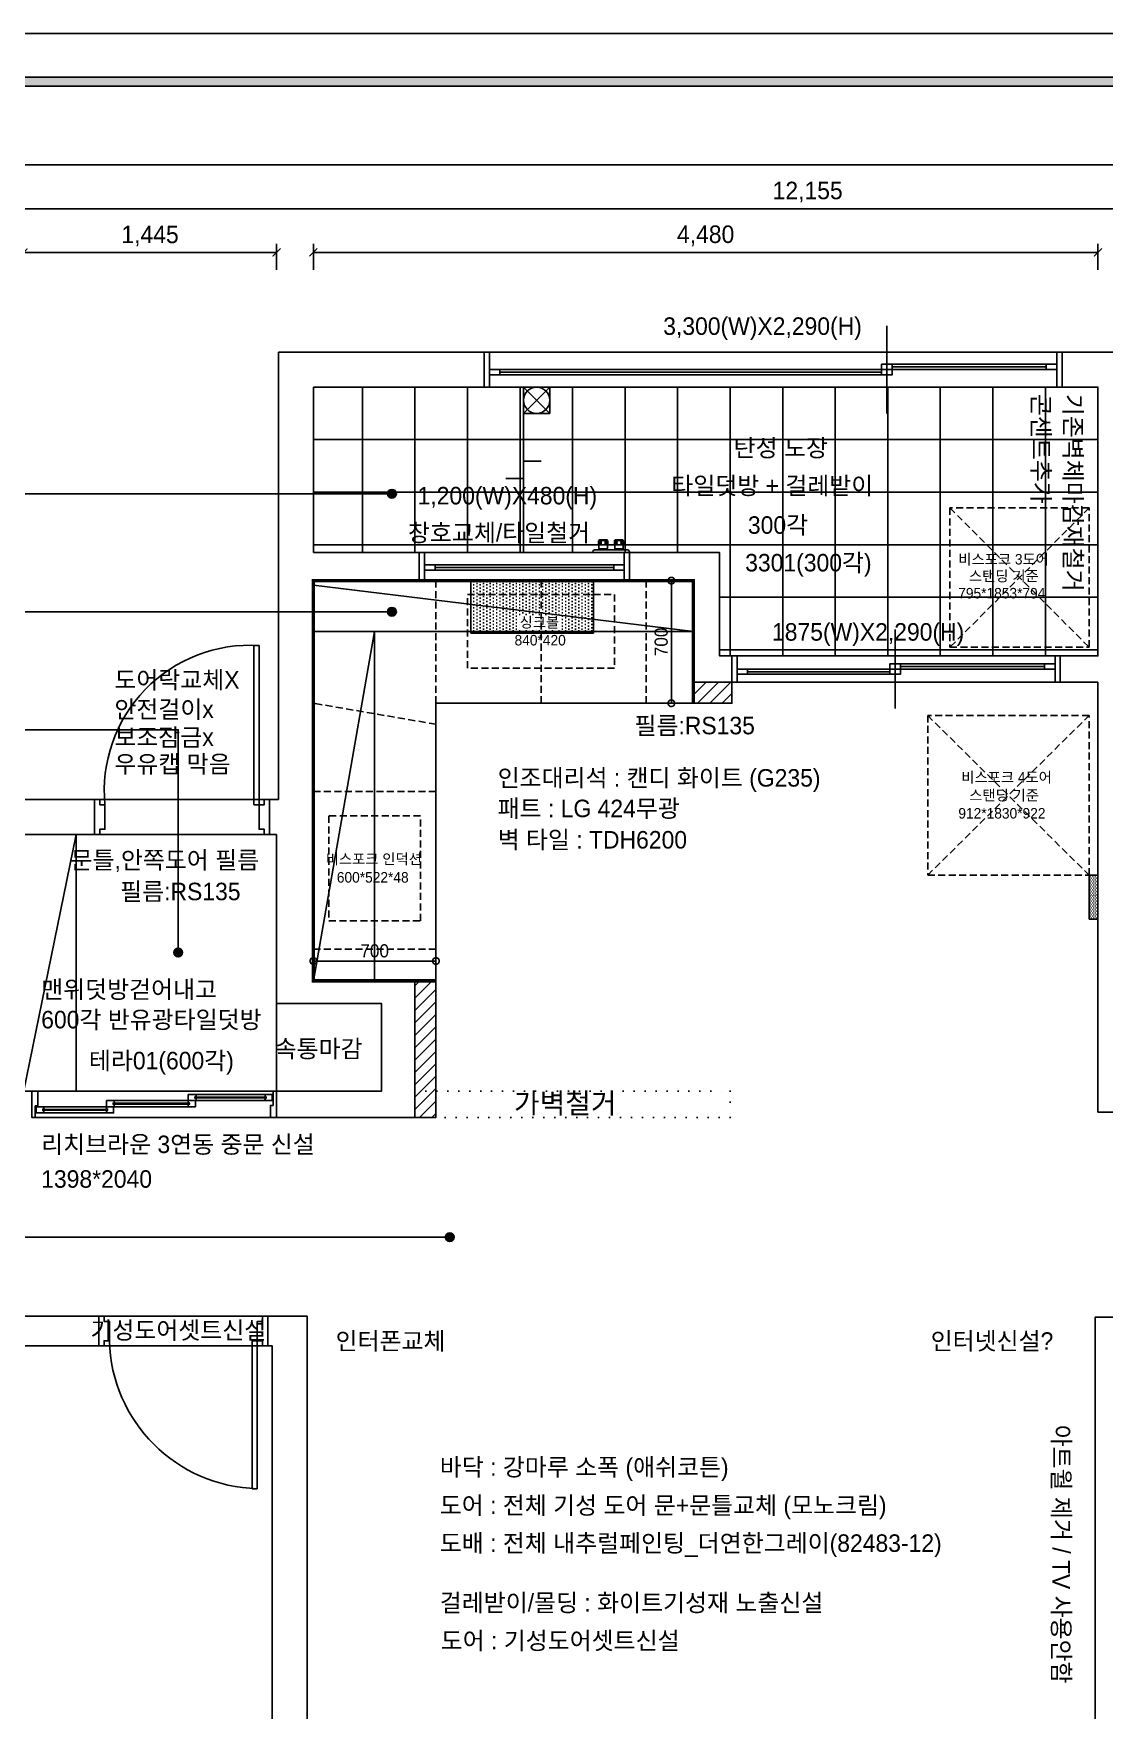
# Model space of a CAD drawing. Header units: inches. Extents: x 88414 to 587042, y -693500 to 27778.
# Drawn here: x 118955 to 125070, y 1807 to 11382 of the extents above; entities that cross this region are included whole.
import ezdxf
from ezdxf.enums import TextEntityAlignment as Align

# ---------------------------------------------------------------- set-up
doc = ezdxf.new("R2010")
doc.units = ezdxf.units.IN
doc.header["$LTSCALE"] = 50
doc.header["$MEASUREMENT"] = 0
for name, pattern in [('DH-HID2', [1.2, 0.8, -0.4]), ('DOT', [0.25, 0, -0.25]), ('HID', [2.5, 1.5, -1])]:
    doc.linetypes.add(name, pattern=pattern)
for name, color, linetype in [('0-ELC TEXT', 7, 'Continuous'), ('03-WAL NEW', 3, 'Continuous'), ('06-FUR', 6, 'Continuous'), ('07-DIM WAL', 5, 'Continuous'), ('3.기호.계단선', 30, 'Continuous'), ('E-HAT', 251, 'Continuous'), ('F-SYM', 7, 'Continuous'), ('fin', 5, 'Continuous'), ('FORM(YOURNAME)-11', 1, 'Continuous'), ('FU-FURM', 251, 'DH-HID2'), ('도면층2', 2, 'Continuous'), ('도면층4', 4, 'Continuous'), ('도면층5', 5, 'Continuous'), ('도면층8', 8, 'Continuous'), ('치수', 7, 'Continuous')]:
    doc.layers.add(name, color=color, linetype=linetype)
doc.styles.add('YOURNAME', font='HY울릉도M.TTF')
doc.styles.add('스타일1', font='HY울릉도M.TTF')
doc.styles.add('코레일둥고', font='Korail_Round_Gothic_Medium.ttf')
doc.dimstyles.new('30', dxfattribs={"dimscale": 30, "dimtxt": 2.5, "dimasz": 2.5, "dimexe": 1.25, "dimexo": 2, "dimtad": 1, "dimdec": 0, "dimtxsty": '스타일1', "dimblk": 'DOTSMALL', "dimcen": 2.5, "dimclrd": 1, "dimclre": 1, "dimclrt": 7, "dimadec": 0, "dimazin": 0, "dimtfac": 1, "dimtdec": 0, "dimtix": 1, "dimtmove": 0, "dimatfit": 3, "dimldrblk": 'DOTSMALL', "dimfxl": 0, "dimarcsym": 0})
doc.dimstyles.new('YOURNAME-50', dxfattribs={"dimscale": 50, "dimtxt": 2, "dimasz": 0.9, "dimexe": 1, "dimexo": 3, "dimgap": 0.7, "dimtad": 1, "dimdec": 0, "dimzin": 0, "dimdsep": 46, "dimlunit": 6, "dimtxsty": 'YOURNAME', "dimblk": 'ARCHTICK', "dimcen": 0, "dimclrd": 1, "dimclre": 1, "dimclrt": 7, "dimadec": 0, "dimazin": 0, "dimtfac": 1, "dimtdec": 0, "dimtix": 1, "dimtmove": 2, "dimatfit": 3, "dimldrblk": 'ARCHTICK', "dimfxl": 0, "dimtolj": 1, "dimtzin": 0, "dimarcsym": 0})
pattern_1 = [(45, (0, 0), (-35.35534, 35.35534), [])]

# ---------------------------------------------------------------- blocks, each defined once
blk = doc.blocks.new('FORM-PLAN')
at = {"layer": 'FORM(YOURNAME)-11'}
h = blk.add_hatch(color=256, dxfattribs=at)
h.dxf.hatch_style = 1
h.paths.add_polyline_path([(-71444, 55115), (10556, 55115), (10556, 54915), (-71444, 54915)])
h.paths.add_polyline_path([(-71444, -2085), (10556, -2085), (10556, -2285), (-71444, -2285)])
at = {"layer": 'Defpoints', "color": 158}
for points in [[(-71444, -2285), (10556, -2285), (10556, 55115), (-71444, 55115)], [(-69444, 53115), (-64, 53115), (-64, 1215), (-69444, 1215)]]:
    blk.add_lwpolyline(points, close=True, dxfattribs=at)
at = {"layer": 'FORM(YOURNAME)-11', "color": 250}
blk.add_lwpolyline([(-72444, -3285), (11556, -3285), (11556, 56115), (-72444, 56115)], close=True, dxfattribs=at)
at = {"layer": 'FORM(YOURNAME)-11'}
blk.add_lwpolyline([(-71444, 55115), (10556, 55115), (10556, 54915), (-71444, 54915)], close=True, dxfattribs=at)
at = {"layer": 'FORM(YOURNAME)-11', "color": 3, "style": 'YOURNAME'}
for tag, height, p in [('1', 450, (9905, 18188)), ('2', 450, (9905, 17544)), ('3', 450, (9905, 16257)), ('4', 450, (9905, 14326)), ('5', 515, (9905, 12009)), ('6', 515, (9905, 9757)), ('7', 515, (9905, 7504)), ('8', 515, (9905, 5252)), ('9', 515, (9905, 2999)), ('10', 515, (5655, 811)), ('11', 515, (9905, 747)), ('12', 515, (5655, -1441)), ('13', 515, (9905, -1441))]:
    blk.add_attdef(tag, text='', height=height, dxfattribs=at).set_placement(p, align=Align.MIDDLE_RIGHT)
blk = doc.blocks.new('*U455')
at = {"layer": 'F-SYM', "xscale": 0.2500000000000001, "yscale": 0.2500000000000001, "zscale": 0.2500000000000001}
blk.add_blockref('FORM-PLAN', (132103.9, -2646.3), dxfattribs=at)
blk = doc.blocks.new('_ArchTick')
at = {"color": 0, "linetype": 'ByBlock', "const_width": 0.15}
blk.add_lwpolyline([(-0.5, -0.5), (0.5, 0.5)], dxfattribs=at)
blk = doc.blocks.new('*D230')
at = {"layer": 'Defpoints', "color": 0}
for p in [(117297.8, 10382.5), (117297.8, 9882.5), (129452.8, 9882.5)]:
    blk.add_point(p, dxfattribs=at)
at = {"layer": '치수', "color": 1, "lineweight": -2}
for p, q in [((117297.8, 10032.5), (117297.8, 10432.5)), ((129452.8, 10382.5), (117297.8, 10382.5)), ((129452.8, 10032.5), (129452.8, 10432.5))]:
    blk.add_line(p, q, dxfattribs=at)
at = {"layer": '치수', "color": 1, "lineweight": -2, "xscale": 45, "yscale": 45, "zscale": 45, "rotation": 180}
blk.add_blockref('_ArchTick', (117297.8, 10382.5), dxfattribs=at)
at = {"layer": '치수', "color": 1, "lineweight": -2, "xscale": 45, "yscale": 45, "zscale": 45}
blk.add_blockref('_ArchTick', (129452.8, 10382.5), dxfattribs=at)
at = {"layer": '치수', "color": 7, "insert": (123375.3, 10477.1), "char_height": 100, "attachment_point": 5, "style": 'YOURNAME'}
blk.add_mtext('\\A1;12,155', dxfattribs=at)
blk = doc.blocks.new('*D228')
at = {"layer": 'Defpoints', "color": 0}
for p in [(125032.8, 10132.5), (120552.8, 9882.5), (125032.8, 9882.5)]:
    blk.add_point(p, dxfattribs=at)
at = {"layer": '치수', "color": 1, "lineweight": -2}
for p, q in [((120552.8, 10032.5), (120552.8, 10182.5)), ((125032.8, 10032.5), (125032.8, 10182.5)), ((120552.8, 10132.5), (125032.8, 10132.5))]:
    blk.add_line(p, q, dxfattribs=at)
at = {"layer": '치수', "color": 1, "lineweight": -2, "xscale": 45, "yscale": 45, "zscale": 45, "rotation": 180}
blk.add_blockref('_ArchTick', (120552.8, 10132.5), dxfattribs=at)
at = {"layer": '치수', "color": 1, "lineweight": -2, "xscale": 45, "yscale": 45, "zscale": 45}
blk.add_blockref('_ArchTick', (125032.8, 10132.5), dxfattribs=at)
at = {"layer": '치수', "color": 7, "insert": (122792.8, 10227.2), "char_height": 100, "attachment_point": 5, "style": 'YOURNAME'}
blk.add_mtext('\\A1;4,480', dxfattribs=at)
blk = doc.blocks.new('*D231')
at = {"layer": 'Defpoints', "color": 0}
for p in [(120342.8, 10132.5), (118897.8, 9882.5), (120342.8, 9882.5)]:
    blk.add_point(p, dxfattribs=at)
at = {"layer": '치수', "color": 1, "lineweight": -2}
for p, q in [((118897.8, 10032.5), (118897.8, 10182.5)), ((120342.8, 10032.5), (120342.8, 10182.5)), ((118897.8, 10132.5), (120342.8, 10132.5))]:
    blk.add_line(p, q, dxfattribs=at)
at = {"layer": '치수', "color": 1, "lineweight": -2, "xscale": 45, "yscale": 45, "zscale": 45, "rotation": 180}
blk.add_blockref('_ArchTick', (118897.8, 10132.5), dxfattribs=at)
at = {"layer": '치수', "color": 1, "lineweight": -2, "xscale": 45, "yscale": 45, "zscale": 45}
blk.add_blockref('_ArchTick', (120342.8, 10132.5), dxfattribs=at)
at = {"layer": '치수', "color": 7, "insert": (119620.3, 10226.3), "char_height": 100, "attachment_point": 5, "style": 'YOURNAME'}
blk.add_mtext('\\A1;1,445', dxfattribs=at)
blk = doc.blocks.new('A$C004A4CAE')
at = {"layer": 'fin', "color": 6}
for p, q in [((0, 0), (0, 5)), ((200, 15), (10, 15)), ((36, 69), (36, 70)), ((84, 69), (36, 69)), ((51, 63), (36, 63)), ((51, 57), (36, 57)), ((51, 51), (36, 51)), ((36, 23), (36, 45)), ((84, 45), (36, 45)), ((82, 72), (38, 72)), ((82, 21), (38, 21)), ((43, 15), (43, 21)), ((84, 63), (69, 63)), ((84, 57), (69, 57)), ((84, 51), (69, 51)), ((77, 15), (77, 21)), ((84, 69), (84, 70)), ((84, 23), (84, 45)), ((126, 69), (126, 70)), ((174, 69), (126, 69)), ((141, 63), (126, 63)), ((141, 57), (126, 57)), ((141, 51), (126, 51)), ((174, 45), (126, 45)), ((126, 23), (126, 45)), ((172, 72), (128, 72)), ((172, 21), (128, 21)), ((133, 15), (133, 21)), ((174, 63), (159, 63)), ((174, 57), (159, 57)), ((174, 51), (159, 51)), ((167, 15), (167, 21)), ((174, 69), (174, 70)), ((174, 23), (174, 45)), ((210, 0), (210, 5))]:
    blk.add_line(p, q, dxfattribs=at)
for centre, radius, start, end in [((10, 5), 10, 90, 180), ((36, 66), 3, 90, 270), ((36, 60), 3, 90, 270), ((36, 54), 3, 90, 270), ((36, 48), 3, 90, 270), ((38, 70), 2, 90, 180), ((38, 23), 2, 180, 270), ((51, 66), 3, 90, 270), ((51, 60), 3, 90, 270), ((51, 54), 3, 90, 270), ((51, 48), 3, 90, 270), ((69, 66), 3, 270, 90), ((69, 60), 3, 270, 90), ((69, 54), 3, 270, 90), ((69, 48), 3, 270, 90), ((82, 70), 2, 0, 90), ((82, 23), 2, 270, 0), ((84, 66), 3, 270, 90), ((84, 60), 3, 270, 90), ((84, 54), 3, 270, 90), ((84, 48), 3, 270, 90), ((126, 66), 3, 90, 270), ((126, 60), 3, 90, 270), ((126, 54), 3, 90, 270), ((126, 48), 3, 90, 270), ((128, 70), 2, 90, 180), ((128, 23), 2, 180, 270), ((141, 66), 3, 90, 270), ((141, 60), 3, 90, 270), ((141, 54), 3, 90, 270), ((141, 48), 3, 90, 270), ((159, 66), 3, 270, 90), ((159, 60), 3, 270, 90), ((159, 54), 3, 270, 90), ((159, 48), 3, 270, 90), ((172, 70), 2, 0, 90), ((172, 23), 2, 270, 0), ((174, 66), 3, 270, 90), ((174, 60), 3, 270, 90), ((174, 54), 3, 270, 90), ((174, 48), 3, 270, 90), ((200, 5), 10, 0, 90)]:
    blk.add_arc(centre, radius, start, end, dxfattribs=at)
blk = doc.blocks.new('floor')
at = {"layer": '3.기호.계단선', "ltscale": 0.56}
h = blk.add_hatch(dxfattribs=at)
h.set_pattern_fill('DOTS', color=256, scale=300, angle=90)
h.set_pattern_definition([(90, (246830.7, 23139.96), (-18.75, 9.375), [0, -18.75])])
h.paths.add_polyline_path([(122152.8, 22808.7), (122152.8, 23108.7), (121452.8, 23108.7), (121452.8, 22808.7)])
h = blk.add_hatch(dxfattribs=at)
h.set_pattern_fill('DOTS', color=256, scale=150)
h.set_pattern_definition([(360, (125048.362, -41262.731), (4.6875, 9.375), [0, -9.375])])
h.paths.add_polyline_path([(124982.8, 21176.2), (125032.8, 21176.2), (125032.8, 21426.2), (124982.8, 21426.2)])
for p, q in [((121752.8, 24063.7), (121902.8, 24213.7)), ((121752.8, 24213.7), (121902.8, 24063.7)), ((121752.8, 23268.7), (121752.8, 24213.7))]:
    blk.add_line(p, q)
blk.add_lwpolyline([(121752.8, 24063.7), (121902.8, 24063.7), (121902.8, 24213.7), (121752.8, 24213.7)], close=True)
blk.add_lwpolyline([(121652.8, 23691.2), (121752.8, 23691.2), (121752.8, 23791.2), (121852.8, 23791.2)])
blk.add_circle((121827.8, 24138.7), 75)
at = {"layer": '3.기호.계단선'}
for points in [[(122152.8, 22808.7), (122152.8, 23108.7), (121452.8, 23108.7), (121452.8, 22808.7)], [(124982.8, 21176.2), (125032.8, 21176.2), (125032.8, 21426.2), (124982.8, 21426.2)]]:
    blk.add_lwpolyline(points, close=True, dxfattribs=at)
at = {"layer": '도면층2'}
for p, q in [((121527.8, 24413.7), (120352.8, 24413.7)), ((120352.8, 24413.7), (120352.8, 21858.7)), ((121527.8, 24213.7), (121527.8, 24413.7)), ((120552.8, 23268.7), (120552.8, 24213.7)), ((120552.8, 24213.7), (121527.8, 24213.7)), ((121157.8, 23268.7), (120552.8, 23268.7)), ((121157.8, 23108.7), (121157.8, 23268.7)), ((120552.8, 20823.7), (120552.8, 23108.7)), ((120552.8, 23108.7), (121157.8, 23108.7)), ((120352.8, 21858.7), (120302.8, 21858.7)), ((120302.8, 21858.7), (120302.8, 21658.7)), ((120302.8, 21658.7), (120342.8, 21658.7)), ((120342.8, 21658.7), (120342.8, 20043.7)), ((121132.8, 20823.7), (120552.8, 20823.7)), ((121132.8, 20043.7), (121132.8, 20823.7)), ((120342.8, 20043.7), (121132.8, 20043.7))]:
    blk.add_line(p, q, dxfattribs=at)
for points in [[(124827.8, 24213.7), (124827.8, 24413.7), (125232.8, 24413.7), (125232.8, 20243.7), (125242.8, 20243.7), (125242.8, 20073.7), (125032.8, 20073.7), (125032.8, 22528.7), (124817.8, 22528.7), (124817.8, 22678.7), (125032.8, 22678.7), (125032.8, 24213.7)], [(122942.8, 22678.7), (122942.8, 22528.7), (122722.8, 22528.7), (122722.8, 23108.7), (122357.8, 23108.7), (122357.8, 23268.7), (122872.8, 23268.7), (122872.8, 22678.7)]]:
    blk.add_lwpolyline(points, close=True, dxfattribs=at)
for points in [[(118167.8, 15418.7), (117297.8, 15418.7), (117297.8, 18738.7), (119327.8, 18738.7), (119327.8, 18908.7), (117297.8, 18908.7), (117297.8, 21223.7), (118697.8, 21223.7), (118697.8, 19723.7), (118897.8, 19723.7), (118897.8, 21658.7), (119302.8, 21658.7), (119302.8, 21858.7), (118697.8, 21858.7)], [(120292.8, 18748.7), (120292.8, 18908.7), (120517.8, 18908.7), (120517.8, 15418.7), (120992.8, 15418.7), (120992.8, 15218.7), (120052.8, 15218.7), (120052.8, 15418.7), (120317.8, 15418.7), (120317.8, 18738.7), (120292.8, 18738.7)], [(125017.8, 15218.7), (124657.8, 15218.7), (124657.8, 15418.7), (125017.8, 15418.7), (125017.8, 18903.7), (125232.8, 18903.7), (125232.8, 15418.7), (125702.8, 15418.7), (125702.8, 15218.7), (125222.8, 15218.7)]]:
    blk.add_lwpolyline(points, dxfattribs=at)
at = {"layer": '도면층4'}
for p, q in [((123827.8, 24563.7), (123827.8, 24063.7)), ((121527.8, 24413.7), (124827.8, 24413.7)), ((121527.8, 24213.7), (121527.8, 24413.7)), ((121557.8, 24213.7), (121557.8, 24413.7)), ((123857.8, 24328.7), (124737.8, 24328.7)), ((124797.8, 24413.7), (124797.8, 24213.7)), ((124827.8, 24413.7), (124827.8, 24213.7)), ((121617.8, 24298.7), (123797.8, 24298.7)), ((124827.8, 24213.7), (121527.8, 24213.7)), ((121157.8, 23268.7), (122357.8, 23268.7)), ((121157.8, 23108.7), (121157.8, 23268.7)), ((121187.8, 23108.7), (121187.8, 23268.7)), ((122327.8, 23268.7), (122327.8, 23108.7)), ((122357.8, 23268.7), (122357.8, 23108.7)), ((121247.8, 23183.7), (122267.8, 23183.7)), ((122357.8, 23108.7), (121157.8, 23108.7)), ((123875.3, 22828.7), (123875.3, 22378.7)), ((120242.8, 22738.7), (120212.8, 22738.7)), ((120212.8, 21828.7), (120212.8, 22738.2)), ((120242.8, 21828.7), (120242.8, 22738.7)), ((122942.8, 22678.7), (124817.8, 22678.7)), ((122942.8, 22528.7), (122942.8, 22678.7)), ((122972.8, 22528.7), (122972.8, 22678.7)), ((123905.3, 22618.7), (124727.8, 22618.7)), ((124787.8, 22678.7), (124787.8, 22528.7)), ((124817.8, 22678.7), (124817.8, 22528.7)), ((124817.8, 22528.7), (122942.8, 22528.7)), ((123032.8, 22588.7), (123845.3, 22588.7)), ((120302.8, 21858.7), (119302.8, 21858.7)), ((119302.8, 21858.7), (119302.8, 21658.7)), ((120302.8, 21658.7), (120302.8, 21858.7)), ((120302.8, 21858.7), (120302.8, 21658.7)), ((120242.8, 21828.7), (120212.8, 21828.7)), ((119302.8, 21658.7), (120302.8, 21658.7)), ((120292.8, 18908.7), (119327.8, 18908.7)), ((119327.8, 18908.7), (119327.8, 18738.7)), ((119327.8, 18738.7), (119327.8, 18908.7)), ((120292.8, 18738.7), (120292.8, 18908.7)), ((120202.8, 18768.7), (120202.8, 17923.7)), ((120232.8, 18768.7), (120202.8, 18768.7)), ((120232.8, 18768.7), (120232.8, 17923.2)), ((119327.8, 18738.7), (120292.8, 18738.7)), ((120232.8, 17923.2), (120202.8, 17923.2))]:
    blk.add_line(p, q, dxfattribs=at)
for points in [[(123797.8, 24313.7), (123797.8, 24343.7), (123857.8, 24343.7), (123857.8, 24313.7)], [(124737.8, 24313.7), (124737.8, 24343.7), (124797.8, 24343.7), (124797.8, 24313.7)], [(121557.8, 24283.7), (121557.8, 24313.7), (121617.8, 24313.7), (121617.8, 24283.7)], [(123797.8, 24283.7), (123797.8, 24313.7), (123857.8, 24313.7), (123857.8, 24283.7)], [(121247.8, 23168.7), (121247.8, 23198.7), (121187.8, 23198.7), (121187.8, 23168.7)], [(122267.8, 23168.7), (122267.8, 23198.7), (122327.8, 23198.7), (122327.8, 23168.7)], [(122972.8, 22573.7), (122972.8, 22603.7), (123032.8, 22603.7), (123032.8, 22573.7)], [(123845.3, 22603.7), (123845.3, 22633.7), (123905.3, 22633.7), (123905.3, 22603.7)], [(123845.3, 22573.7), (123845.3, 22603.7), (123905.3, 22603.7), (123905.3, 22573.7)], [(124727.8, 22603.7), (124727.8, 22633.7), (124787.8, 22633.7), (124787.8, 22603.7)]]:
    blk.add_lwpolyline(points, close=True, dxfattribs=at)
for points in [[(119302.8, 21858.7), (119332.8, 21858.7), (119332.8, 21828.7), (119362.8, 21828.7), (119362.8, 21688.7), (119332.8, 21688.7), (119332.8, 21658.7), (119302.8, 21658.7), (119302.8, 21858.7)], [(120302.8, 21858.7), (120272.8, 21858.7), (120272.8, 21828.7), (120242.8, 21828.7), (120242.8, 21688.7), (120272.8, 21688.7), (120272.8, 21658.7), (120302.8, 21658.7), (120302.8, 21858.7)], [(119327.8, 18738.7), (119357.8, 18738.7), (119357.8, 18768.7), (119387.8, 18768.7), (119387.8, 18878.7), (119357.8, 18878.7), (119357.8, 18908.7), (119327.8, 18908.7), (119327.8, 18738.7)], [(120292.8, 18738.7), (120262.8, 18738.7), (120262.8, 18768.7), (120232.8, 18768.7), (120232.8, 18878.7), (120262.8, 18878.7), (120262.8, 18908.7), (120292.8, 18908.7), (120292.8, 18738.7)]]:
    blk.add_lwpolyline(points, dxfattribs=at)
at = {"layer": '도면층5'}
for p, q in [((124737.8, 24343.7), (123857.8, 24343.7)), ((123797.8, 24313.7), (121617.8, 24313.7)), ((123797.8, 24283.7), (121617.8, 24283.7)), ((124737.8, 24313.7), (123857.8, 24313.7)), ((122267.8, 23198.7), (121247.8, 23198.7)), ((122267.8, 23168.7), (121247.8, 23168.7)), ((123845.3, 22603.7), (123032.8, 22603.7)), ((124727.8, 22633.7), (123905.3, 22633.7)), ((124727.8, 22603.7), (123905.3, 22603.7)), ((123845.3, 22573.7), (123032.8, 22573.7))]:
    blk.add_line(p, q, dxfattribs=at)
for centre, radius, start, end in [((120189.9, 21908.8), 831.1, 86.35624, 185.52913), ((120255.6, 18791.6), 868.1, 181.50573, 268.49427)]:
    blk.add_arc(centre, radius, start, end, dxfattribs=at)
blk.add_blockref('A$C004A4CAE', (122147.8, 23268.7))
blk = doc.blocks.new('_DOTSMALL')
at = {"color": 0, "linetype": 'ByBlock', "const_width": 0.5}
blk.add_lwpolyline([(-0.0625, 0, 1), (0.0625, 0, 1)], format="xyb", close=True, dxfattribs=at)
blk = doc.blocks.new('*D245')
at = {"layer": '07-DIM WAL', "color": 1, "lineweight": -2}
for p, q in [((120552.8, 6153.5), (120552.8, 6049.1)), ((121252.8, 6153.5), (121252.8, 6049.1)), ((120552.8, 6086.6), (121252.8, 6086.6))]:
    blk.add_line(p, q, dxfattribs=at)
at = {"layer": 'Defpoints', "color": 0}
for p in [(120552.8, 6213.5), (121252.8, 6213.5), (121252.8, 6086.6)]:
    blk.add_point(p, dxfattribs=at)
at = {"layer": '07-DIM WAL', "color": 1, "lineweight": -2, "xscale": 75, "yscale": 75, "zscale": 75, "rotation": 180}
blk.add_blockref('_DOTSMALL', (120552.8, 6086.6), dxfattribs=at)
at = {"layer": '07-DIM WAL', "color": 1, "lineweight": -2, "xscale": 75, "yscale": 75, "zscale": 75}
blk.add_blockref('_DOTSMALL', (121252.8, 6086.6), dxfattribs=at)
at = {"layer": '07-DIM WAL', "color": 7, "insert": (120902.8, 6144.4), "char_height": 75, "attachment_point": 5, "style": '스타일1'}
blk.add_mtext('700', dxfattribs=at)
blk = doc.blocks.new('*D287')
at = {"layer": '07-DIM WAL', "color": 1, "lineweight": -2}
for p, q in [((122662.8, 8258.7), (122559.6, 8258.7)), ((122597.1, 8258.7), (122597.1, 7558.7)), ((122662.8, 7558.7), (122559.6, 7558.7))]:
    blk.add_line(p, q, dxfattribs=at)
at = {"layer": 'Defpoints', "color": 0}
for p in [(122722.8, 8258.7), (122597.1, 7558.7), (122722.8, 7558.7)]:
    blk.add_point(p, dxfattribs=at)
at = {"layer": '07-DIM WAL', "color": 1, "lineweight": -2, "xscale": 75, "yscale": 75, "zscale": 75}
for p, rotation in [((122597.1, 8258.7), 90), ((122597.1, 7558.7), 270)]:
    blk.add_blockref('_DOTSMALL', p, dxfattribs=dict(at, rotation=rotation))
at = {"layer": '07-DIM WAL', "color": 7, "insert": (122539.3, 7908.7), "char_height": 75, "attachment_point": 5, "rotation": 90, "style": '스타일1'}
blk.add_mtext('700', dxfattribs=at)

msp = doc.modelspace()

# ---------------------------------------------------------------- hatches: boundary and pattern name
at = {"layer": '0-ELC TEXT'}
h = msp.add_hatch(color=256, dxfattribs=at)
h.dxf.hatch_style = 1
edge = h.paths.add_edge_path()
edge.add_arc((121001.633, 8754.734), 25, 270, 630, ccw=False)
h = msp.add_hatch(color=256, dxfattribs=at)
h.dxf.hatch_style = 1
edge = h.paths.add_edge_path()
edge.add_arc((121001.633, 8754.734), 25, 270, 630, ccw=False)
h = msp.add_hatch(color=256, dxfattribs=at)
h.dxf.hatch_style = 1
edge = h.paths.add_edge_path()
edge.add_arc((121001.633, 8081.12), 25, 270, 630, ccw=False)
h = msp.add_hatch(color=256, dxfattribs=at)
h.dxf.hatch_style = 1
edge = h.paths.add_edge_path()
edge.add_arc((121001.633, 8081.12), 25, 270, 630, ccw=False)
h = msp.add_hatch(color=256, dxfattribs=at)
h.dxf.hatch_style = 1
edge = h.paths.add_edge_path()
edge.add_arc((119780.878, 6135.303), 25, 270, 630, ccw=False)
h = msp.add_hatch(color=256, dxfattribs=at)
h.dxf.hatch_style = 1
edge = h.paths.add_edge_path()
edge.add_arc((119780.878, 6135.303), 25, 270, 630, ccw=False)
h = msp.add_hatch(color=256, dxfattribs=at)
h.dxf.hatch_style = 1
edge = h.paths.add_edge_path()
edge.add_arc((121331.393, 4509.617), 25, 270, 630, ccw=False)
h = msp.add_hatch(color=256, dxfattribs=at)
h.dxf.hatch_style = 1
edge = h.paths.add_edge_path()
edge.add_arc((121331.393, 4509.617), 25, 270, 630, ccw=False)
at = {"layer": '03-WAL NEW'}
h = msp.add_hatch(dxfattribs=at)
h.set_pattern_fill('_USER', color=256, scale=50, angle=45, pattern_type=0)
h.set_pattern_definition(pattern_1)
h.paths.add_polyline_path([(122722.753, 7558.742), (122942.753, 7558.742), (122942.753, 7678.742), (122722.753, 7678.742)])
h = msp.add_hatch(dxfattribs=at)
h.set_pattern_fill('_USER', color=256, scale=50, angle=45, pattern_type=0)
h.set_pattern_definition(pattern_1)
h.paths.add_polyline_path([(121252.753, 5973.742), (121132.753, 5973.742), (121132.753, 5193.742), (121252.753, 5193.742)])
at = {"layer": 'E-HAT'}
h = msp.add_hatch(dxfattribs=at)
h.set_pattern_fill('_USER', color=256, scale=300, double=1, pattern_type=0)
h.set_pattern_definition([(0, (125032.75, 9363.74), (0, 300), []), (90, (125032.75, 9363.74), (-300, 2e-14), [])])
h.paths.add_polyline_path([(125032.753, 9363.742), (120552.753, 9363.742), (120552.753, 8418.742), (122872.753, 8418.742), (122872.753, 7828.742), (125032.753, 7828.742)])

# ---------------------------------------------------------------- linework, layer by layer
at = {"layer": '0-ELC TEXT'}
for p, q in [((118208.381, 8754.734), (121001.633, 8754.734)), ((118208.381, 8081.12), (121001.633, 8081.12)), ((116953.031, 4509.617), (121331.393, 4509.617))]:
    msp.add_line(p, q, dxfattribs=at)
at = {"layer": '0-ELC TEXT', "color": 10, "linetype": 'HID', "const_width": 20}
msp.add_lwpolyline([(122722.753, 7558.742), (122722.753, 8258.742), (120552.753, 8258.742), (120552.753, 5973.742), (121252.753, 5973.742)], dxfattribs=at)
at = {"layer": '0-ELC TEXT'}
msp.add_lwpolyline([(118208.381, 7407.506), (119780.878, 7407.506), (119780.878, 6135.303)], dxfattribs=at)
for centre in [(121001.633, 8754.734), (121001.633, 8754.734), (121001.633, 8081.12), (121001.633, 8081.12), (119780.878, 6135.303), (119780.878, 6135.303), (121331.393, 4509.617), (121331.393, 4509.617)]:
    msp.add_circle(centre, 25, dxfattribs=at)
at = {"layer": '03-WAL NEW'}
for points in [[(122722.753, 7558.742), (122942.753, 7558.742), (122942.753, 7678.742), (122722.753, 7678.742)], [(121252.753, 5973.742), (121132.753, 5973.742), (121132.753, 5193.742), (121252.753, 5193.742)]]:
    msp.add_lwpolyline(points, close=True, dxfattribs=at)
at = {"layer": '06-FUR'}
for points in [[(122722.753, 8258.742), (122722.753, 7558.742), (121252.753, 7558.742), (121252.753, 5973.742), (121132.753, 5973.742), (121132.753, 5973.742), (120552.753, 5973.742), (120552.753, 8258.742), (122722.753, 8258.742)], [(122722.753, 7968.742), (120902.753, 7968.742), (120902.753, 5973.742), (120552.753, 5973.742), (120552.753, 8258.742), (122722.753, 8258.742), (122722.753, 7968.742), (120552.753, 8233.242), (120552.753, 7968.742), (120902.753, 7968.742), (120552.753, 5973.742)], [(120342.753, 5343.742), (120942.753, 5343.742), (120942.753, 5843.742), (120342.753, 5843.742)]]:
    msp.add_lwpolyline(points, dxfattribs=at)
at = {"layer": '06-FUR', "color": 8}
msp.add_lwpolyline([(118897.753, 5343.742), (119197.753, 5343.742), (119197.753, 6808.742), (118897.753, 6808.742), (118897.753, 5338.736), (119197.753, 6808.742)], dxfattribs=at)
at = {"layer": 'FU-FURM'}
for p, q in [((124982.753, 8673.742), (124187.753, 7878.742)), ((124187.753, 8673.742), (124982.753, 7878.742)), ((121252.753, 7558.742), (121252.753, 8258.742)), ((121852.753, 7558.742), (121852.753, 8258.742)), ((122452.753, 7558.742), (122452.753, 8258.742)), ((121252.753, 7438.742), (120552.753, 7558.742)), ((124060.753, 6576.742), (124982.753, 7488.742)), ((124060.753, 7488.742), (124982.753, 6576.742)), ((121252.753, 7053.742), (120552.753, 7053.742)), ((121252.753, 6153.742), (120552.753, 6153.742))]:
    msp.add_line(p, q, dxfattribs=at)
for points in [[(124187.753, 7878.742), (124982.753, 7878.742), (124982.753, 8673.742), (124187.753, 8673.742)], [(122272.753, 7758.742), (121432.753, 7758.742), (121432.753, 8178.742), (122272.753, 8178.742)], [(124060.753, 7488.742), (124060.753, 6576.742), (124982.753, 6576.742), (124982.753, 7488.742)], [(120641.753, 6915.242), (120641.753, 6315.242), (121163.753, 6315.242), (121163.753, 6915.242)]]:
    msp.add_lwpolyline(points, close=True, dxfattribs=at)
at = {"layer": '도면층2', "linetype": 'DOT', "ltscale": 5}
msp.add_lwpolyline([(121132.753, 5343.742), (122932.753, 5343.742), (122932.753, 5193.742), (121132.753, 5193.742)], dxfattribs=at)
at = {"layer": '도면층8'}
for p, q in [((120342.753, 5343.742), (118944.753, 5343.742)), ((119415.263, 5289.687), (119868.931, 5289.687)), ((119883.173, 5324.763), (120276.722, 5324.763)), ((119883.173, 5289.687), (120276.722, 5289.687)), ((118965.139, 5193.742), (120307.676, 5193.742)), ((118979.829, 5261.782), (118979.829, 5259.342)), ((119014.292, 5254.61), (119370.833, 5254.61)), ((119014.292, 5219.534), (119370.833, 5219.534)), ((119370.833, 5254.61), (119868.931, 5254.61))]:
    msp.add_line(p, q, dxfattribs=at)
for points in [[(118944.753, 5338.736), (118944.753, 5193.742), (118965.139, 5193.742), (118965.139, 5259.342), (118979.829, 5259.342), (118979.829, 5343.742), (118944.753, 5343.742), (118944.753, 5338.736)], [(119415.263, 5278.92), (119418.474, 5277.304), (119419.09, 5276.149), (119419.729, 5274.487)], [(119415.263, 5265.376), (119418.474, 5266.993), (119419.09, 5268.148), (119419.729, 5269.81)], [(119834.277, 5269.81), (119419.729, 5269.81), (119419.729, 5274.487), (119834.277, 5274.487), (119834.277, 5269.81), (119834.277, 5274.487)], [(119838.743, 5278.92), (119835.532, 5277.304), (119834.916, 5276.149), (119834.277, 5274.487)], [(119838.743, 5265.376), (119835.532, 5266.993), (119834.916, 5268.148), (119834.277, 5269.81)], [(119883.173, 5313.997), (119886.384, 5312.38), (119886.999, 5311.225), (119887.638, 5309.563)], [(119883.173, 5300.453), (119886.384, 5302.07), (119886.999, 5303.224), (119887.638, 5304.886)], [(120272.256, 5304.886), (119887.638, 5304.886), (119887.638, 5309.563), (120272.256, 5309.563), (120272.256, 5304.886), (120272.256, 5309.563)], [(120276.722, 5313.997), (120273.511, 5312.38), (120272.895, 5311.225), (120272.256, 5309.563)], [(120276.722, 5300.453), (120273.511, 5302.07), (120272.895, 5303.224), (120272.256, 5304.886)], [(120342.753, 5193.742), (120342.753, 5193.742), (120307.676, 5193.742), (120307.676, 5261.773), (120322.367, 5261.773), (120322.367, 5343.742), (120342.753, 5343.742), (120342.753, 5193.742)], [(119366.368, 5234.733), (119010.222, 5234.733), (119010.222, 5239.41), (119366.368, 5239.41), (119366.368, 5234.733), (119366.368, 5239.41)], [(119014.292, 5243.844), (119017.503, 5242.227), (119018.118, 5241.072), (119018.758, 5239.41)], [(119014.292, 5230.3), (119017.503, 5231.916), (119018.118, 5233.071), (119018.758, 5234.733)], [(119370.833, 5243.844), (119367.622, 5242.227), (119367.007, 5241.072), (119366.368, 5239.41)], [(119370.833, 5230.3), (119367.622, 5231.916), (119367.007, 5233.071), (119366.368, 5234.733)]]:
    msp.add_lwpolyline(points, dxfattribs=at)
for points in [[(119370.833, 5289.687), (119415.263, 5289.687), (119415.263, 5277.994), (119408.778, 5275.918), (119408.778, 5268.379), (119415.263, 5266.302), (119415.263, 5254.61), (119370.833, 5254.61)], [(119838.743, 5324.763), (119883.173, 5324.763), (119883.173, 5313.071), (119876.687, 5310.994), (119876.687, 5303.455), (119883.173, 5301.379), (119883.173, 5289.687), (119838.743, 5289.687)], [(119838.743, 5266.302), (119838.743, 5254.61), (119879.665, 5254.61), (119879.665, 5289.687), (119838.743, 5289.687), (119838.743, 5277.994), (119845.228, 5275.918), (119845.228, 5268.379)], [(120276.722, 5301.379), (120276.722, 5289.687), (120317.644, 5289.687), (120317.644, 5324.763), (120276.722, 5324.763), (120276.722, 5313.071), (120283.207, 5310.994), (120283.207, 5303.455)], [(118969.862, 5254.61), (119014.292, 5254.61), (119014.292, 5242.918), (119007.807, 5240.841), (119007.807, 5233.302), (119014.292, 5231.226), (119014.292, 5219.534), (118969.862, 5219.534)], [(119370.833, 5231.226), (119370.833, 5219.534), (119411.756, 5219.534), (119411.756, 5254.61), (119370.833, 5254.61), (119370.833, 5242.918), (119377.318, 5240.841), (119377.318, 5233.302)]]:
    msp.add_lwpolyline(points, close=True, dxfattribs=at)

# ---------------------------------------------------------------- block references
at = {"layer": '0-ELC TEXT'}
msp.add_blockref('floor', (0, -14850), dxfattribs=at)
at = {"layer": '3.기호.계단선'}
msp.add_blockref('*U455', (0, 0), dxfattribs=at)

# ---------------------------------------------------------------- texts
at = {"style": '코레일둥고'}
msp.add_text('기존벽체마감재철거', height=100, rotation=270, dxfattribs=at).set_placement((124841.112, 9324.969))
at = {"layer": '0-ELC TEXT', "style": '코레일둥고'}
for s, height, p in [('3,300(W)X2,290(H)', 100, (122550.615, 9661.851)), ('탄성 도장', 100, (122952.814, 8966.638)), ('타일덧방 + 걸레받이', 100, (122596.828, 8750.919)), ('1,200(W)X480(H)', 100, (121148.07, 8693.87)), ('300각', 100, (123034.157, 8526.036)), ('창호교체/타일철거', 100, (121093.112, 8481.912)), ('비스포크 3도어', 60, (124235.692, 8350.72)), ('스탠딩 기준', 60, (124296.457, 8254.776)), ('795*1853*794', 60, (124235.16, 8157.007)), ('싱크볼', 60, (121730.707, 7990.698)), ('840*420', 60, (121701.725, 7888.557)), ('1875(W)X2,290(H)', 100, (123171.741, 7915.848)), ('도어락교체X', 100, (119416.54, 7642.064)), ('안전걸이x', 100, (119416.54, 7474.345)), ('보조잠금x', 100, (119416.54, 7314.806)), ('우유캡 막음', 100, (119416.54, 7161.404)), ('비스포크 4도어', 60, (124252.72, 7105.516)), ('스탠딩 기준', 60, (124297.573, 7003.464)), ('912*1830*922', 60, (124235.758, 6900.238)), ('문틀,안쪽도어 필름', 100, (119166.399, 6613.086)), ('비스포크 인덕션', 60, (120623.468, 6639.098)), ('600*522*48', 60, (120686.74, 6534.517)), ('맨위덧방걷어내고', 100, (118998.67, 5874.216)), ('600각 반유광타일덧방', 100, (118998.67, 5702.004)), ('속통마감', 100, (120331.517, 5535.489)), ('기성도어셋트신설', 100, (119279.76, 3928.682)), ('인터폰교체', 100, (120679.692, 3866.887)), ('인터넷신설?', 100, (124077.795, 3866.887)), ('걸레받이/몰딩 : 화이트기성재 노출신설', 100, (121274.825, 2372.364)), ('도어 : 기성도어셋트신설', 100, (121279.975, 2156.244))]:
    msp.add_text(s, height=height, dxfattribs=at).set_placement(p)
at = {"layer": '0-ELC TEXT', "color": 10, "style": '코레일둥고'}
for s, p in [('3301(300각)', (123018.695, 8311.155)), ('필름:RS135', (122386.691, 7381.182)), ('인조대리석 : 캔디 화이트 (G235)', (121604.979, 7082.532)), ('패트 : LG 424무광', (121604.979, 6907.872)), ('벽 타일 : TDH6200', (121604.979, 6729.002)), ('필름:RS135', (119449.676, 6433.781)), ('테라01(600각)', (119271.295, 5468.037)), ('리치브라운 3연동 중문 신설', (118998.67, 4990.148)), ('1398*2040', (118998.67, 4792.057)), ('바닥 : 강마루 소폭 (애쉬코튼)', (121274.825, 3147.314)), ('도어 : 전체 기성 도어 문+문틀교체 (모노크림)', (121274.825, 2928.889)), ('도배 : 전체 내추럴페인팅_더연한그레이(82483-12)', (121274.825, 2712.89))]:
    msp.add_text(s, height=100, dxfattribs=at).set_placement(p)
at = {"layer": '0-ELC TEXT', "style": '코레일둥고'}
msp.add_text('아트월 제거 / TV 사용안함', height=100, rotation=270, dxfattribs=at).set_placement((124773.167, 3439.442))
at = {"layer": '3.기호.계단선', "style": '코레일둥고'}
msp.add_text('콘센트추가', height=100, rotation=270, dxfattribs=at).set_placement((124657.049, 9324.969))
msp.add_text('가벽철거', height=116.6667, dxfattribs=at).set_placement((121698.816, 5216.856))

# ---------------------------------------------------------------- dimensions: what is measured, and where the dimension line sits
at = {"layer": '07-DIM WAL'}
dim = msp.add_linear_dim(base=(122597.088, 7558.742), p1=(122722.753, 8258.742), p2=(122722.753, 7558.742), angle=90, dimstyle='30', override={"dimarcsym": 2}, dxfattribs=at)
dim.commit()
dim.dimension.update_dxf_attribs({"geometry": '*D287', "text_midpoint": (122539.34, 7908.742)})
dim = msp.add_linear_dim(base=(121252.753, 6086.628), p1=(120552.753, 6213.529), p2=(121252.753, 6213.529), dimstyle='30', override={"dimarcsym": 2}, dxfattribs=at)
dim.commit()
dim.dimension.update_dxf_attribs({"geometry": '*D245', "text_midpoint": (120902.753, 6144.376)})
at = {"layer": '치수'}
for base, p1, p2, picture, middle in [((117297.753, 10382.48), (129452.753, 9882.48), (117297.753, 9882.48), '*D230', (123375.253, 10477.133)), ((120342.753, 10132.48), (118897.753, 9882.48), (120342.753, 9882.48), '*D231', (119620.253, 10226.268)), ((125032.753, 10132.48), (120552.753, 9882.48), (125032.753, 9882.48), '*D228', (122792.753, 10227.2))]:
    dim = msp.add_linear_dim(base=base, p1=p1, p2=p2, angle=180, dimstyle='YOURNAME-50', override={"dimfxl": 1.25, "dimarcsym": 2}, dxfattribs=at)
    dim.commit()
    dim.dimension.update_dxf_attribs({"geometry": picture, "text_midpoint": middle})

doc.saveas('drawing.dxf')
